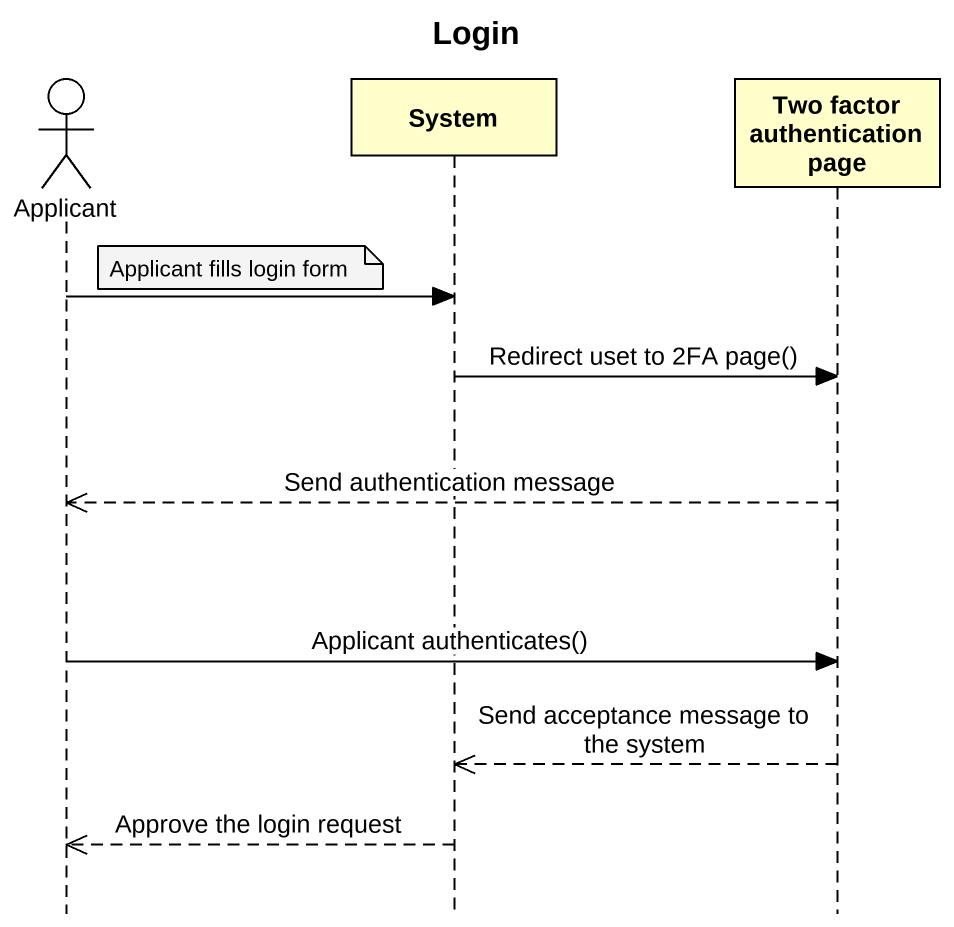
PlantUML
@startuml
title Login
hide footbox
actor Applicant
participant System
participant "Two factor authentication page" as Two_factor_authentication

note right of Applicant : Applicant fills login form
Applicant -> System
System -> Two_factor_authentication : Redirect uset to 2FA page()
Two_factor_authentication -->> Applicant : Send authentication message
Applicant -> Two_factor_authentication : Applicant authenticates()
Two_factor_authentication -->> System : Send acceptance message to the system
System -->> Applicant : Approve the login request
@enduml
